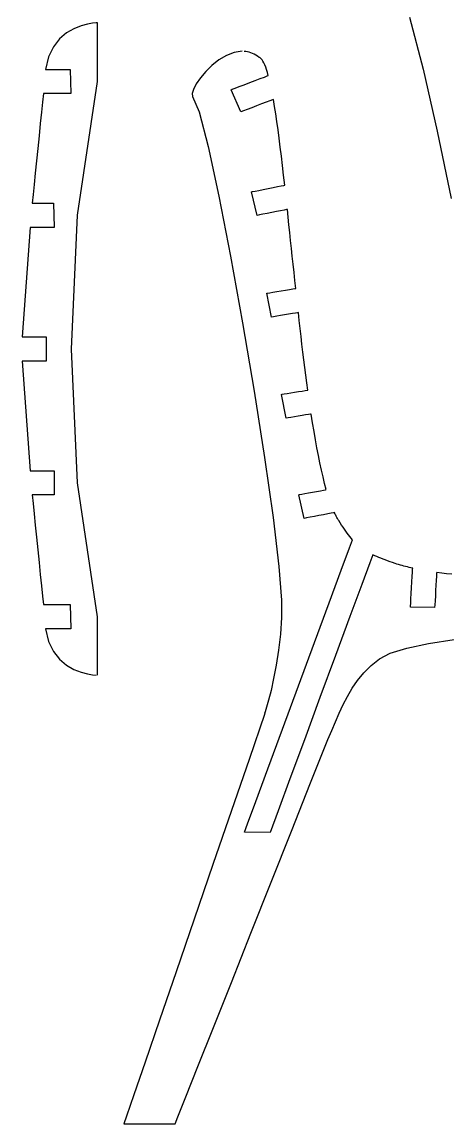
# Model space of a CAD drawing. Header units: metres. Extents: x 16 to 402, y -272 to -17.
# Drawn here: x 37 to 91.5, y -270.8 to -129.6 of the extents above; entities that cross this region are included whole.
import ezdxf

# ---------------------------------------------------------------- set-up
doc = ezdxf.new("R2010")
doc.units = ezdxf.units.M

msp = doc.modelspace()

# ---------------------------------------------------------------- linework, layer by layer
for p, q in [((45.35112, -129.85489), (44.53014, -130.07504)), ((46.017338, -129.74185), (45.35112, -129.85489)), ((46.464325, -129.70018), (46.017338, -129.74185)), ((46.627655, -129.69423), (46.464325, -129.70018)), ((46.627655, -129.90422), (46.627655, -129.69423)), ((46.627655, -130.47424), (46.627655, -129.90422)), ((86.620316, -128.96185), (88.36626, -135.61603)), ((42.681694, -130.97943), (41.78315, -131.73508)), ((43.61884, -130.43799), (42.681694, -130.97943)), ((44.53014, -130.07504), (43.61884, -130.43799)), ((46.627655, -131.31422), (46.627655, -130.47424)), ((46.627655, -132.33423), (46.627655, -131.31422)), ((40.987656, -132.74063), (40.359673, -134.03178)), ((41.78315, -131.73508), (40.987656, -132.74063)), ((46.627655, -133.44423), (46.627655, -132.33423)), ((40.359673, -134.03178), (39.963654, -135.64423)), ((46.62766, -134.55424), (46.627655, -133.44423)), ((63.151615, -133.85951), (62.18894, -134.43419)), ((64.158066, -133.47412), (63.151615, -133.85951)), ((65.182816, -133.33336), (64.158066, -133.47412)), ((65.182816, -133.33336), (65.182816, -133.33336)), ((65.62727, -133.36243), (65.40535, -133.34053)), ((65.84835, -133.39961), (65.62727, -133.36243)), ((66.0683, -133.45265), (65.84835, -133.39961)), ((66.28686, -133.52211), (66.0683, -133.45265)), ((66.503784, -133.6086), (66.28686, -133.52211)), ((66.71878, -133.71259), (66.503784, -133.6086)), ((66.93162, -133.83475), (66.71878, -133.71259)), ((67.14204, -133.97557), (66.93162, -133.83475)), ((67.349754, -134.13568), (67.14204, -133.97557)), ((67.473656, -134.19066), (67.349754, -134.13568)), ((46.627655, -135.57422), (46.62766, -134.55424)), ((61.295525, -135.14279), (60.49685, -135.92993)), ((62.18894, -134.43419), (61.295525, -135.14279)), ((67.595825, -134.28711), (67.473656, -134.19066)), ((67.716324, -134.42404), (67.595825, -134.28711)), ((67.83522, -134.60056), (67.716324, -134.42404)), ((67.95257, -134.81567), (67.83522, -134.60056)), ((68.06844, -135.06851), (67.95257, -134.81567)), ((68.18288, -135.35805), (68.06844, -135.06851)), ((68.29597, -135.68343), (68.18288, -135.35805)), ((39.963654, -135.64423), (40.05546, -135.64423)), ((40.05546, -135.64423), (40.304646, -135.64424)), ((40.304646, -135.64424), (40.671864, -135.64423)), ((40.671864, -135.64423), (41.11778, -135.64424)), ((41.11778, -135.64424), (41.603035, -135.64423)), ((41.603035, -135.64423), (42.08829, -135.64423)), ((42.08829, -135.64423), (42.534203, -135.64424)), ((42.534203, -135.64424), (42.901424, -135.64423)), ((42.901424, -135.64423), (43.15061, -135.64423)), ((43.15061, -135.64423), (43.242416, -138.74423)), ((46.627647, -136.98422), (46.627655, -136.41425)), ((46.627655, -136.41425), (46.627655, -135.57422)), ((59.818405, -136.74033), (59.285686, -137.51859)), ((60.49685, -135.92993), (59.818405, -136.74033)), ((66.84594, -137.07698), (67.49207, -136.83002)), ((67.49207, -136.83002), (68.024185, -136.62662)), ((68.024185, -136.62662), (68.38526, -136.48862)), ((68.40774, -136.04362), (68.29597, -135.68343)), ((68.38526, -136.48862), (68.51829, -136.43777)), ((68.51829, -136.43777), (68.40774, -136.04362)), ((88.36626, -135.61603), (90.15658, -143.56998)), ((44.076416, -154.34425), (46.627655, -137.19423)), ((46.627655, -137.19423), (46.627647, -136.98422)), ((46.627655, -137.19423), (46.627655, -137.19423)), ((58.92416, -138.20938), (58.759323, -138.75734)), ((59.285686, -137.51859), (58.92416, -138.20938)), ((63.767292, -138.25372), (63.90032, -138.20287)), ((64.99431, -141.10347), (63.767292, -138.25372)), ((63.767292, -138.25372), (63.767292, -138.25372)), ((63.90032, -138.20287), (64.2614, -138.06487)), ((64.2614, -138.06487), (64.7935, -137.86148)), ((64.7935, -137.86148), (65.43965, -137.61453)), ((65.43965, -137.61453), (66.14279, -137.34575)), ((66.14279, -137.34575), (66.84594, -137.07698)), ((39.699875, -138.74423), (39.588505, -139.84167)), ((39.79907, -138.74423), (39.699875, -138.74423)), ((40.0683, -138.74423), (39.79907, -138.74423)), ((40.465065, -138.74423), (40.0683, -138.74423)), ((40.946846, -138.74423), (40.465065, -138.74423)), ((41.471146, -138.74423), (40.946846, -138.74423)), ((41.99544, -138.74426), (41.471146, -138.74423)), ((42.477226, -138.74423), (41.99544, -138.74426)), ((42.873997, -138.74423), (42.477226, -138.74423)), ((43.143223, -138.74423), (42.873997, -138.74423)), ((43.242416, -138.74423), (43.143223, -138.74423)), ((43.242416, -138.74423), (43.242416, -138.74423)), ((58.759323, -138.75734), (58.816654, -139.10712)), ((58.816654, -139.10712), (59.662033, -141.0912)), ((68.72069, -139.67914), (68.23987, -139.86293)), ((69.04696, -139.55441), (68.72069, -139.67914)), ((69.16717, -139.50848), (69.04696, -139.55441)), ((69.31697, -140.39705), (69.16717, -139.50848)), ((39.45635, -141.14415), (39.308563, -142.6004)), ((39.588505, -139.84167), (39.45635, -141.14415)), ((59.662033, -141.0912), (60.81809, -145.5322)), ((65.32058, -140.97876), (64.99431, -141.10347)), ((65.80141, -140.79498), (65.32058, -140.97876)), ((66.38526, -140.57181), (65.80141, -140.79498)), ((67.02063, -140.32895), (66.38526, -140.57181)), ((67.65601, -140.0861), (67.02063, -140.32895)), ((68.23987, -139.86293), (67.65601, -140.0861)), ((69.46529, -141.33997), (69.31697, -140.39705)), ((39.308563, -142.6004), (39.150387, -144.15921)), ((69.6123, -142.33441), (69.46529, -141.33997)), ((69.758194, -143.37747), (69.6123, -142.33441)), ((69.903175, -144.46631), (69.758194, -143.37747)), ((90.15658, -143.56998), (91.92225, -152.19154)), ((39.150387, -144.15921), (38.987, -145.76923)), ((70.04741, -145.59807), (69.903175, -144.46631)), ((38.987, -145.76923), (38.823612, -147.37929)), ((60.81809, -145.5322), (62.192818, -151.88158)), ((70.19109, -146.76982), (70.04741, -145.59807)), ((70.33442, -147.9788), (70.19109, -146.76982)), ((38.823612, -147.37929), (38.665432, -148.93808)), ((70.47756, -149.22209), (70.33442, -147.9788)), ((38.665432, -148.93808), (38.51765, -150.39433)), ((70.62074, -150.49686), (70.47756, -149.22209)), ((38.51765, -150.39433), (38.385475, -151.69682)), ((67.28952, -151.1543), (67.86739, -151.04027)), ((67.86739, -151.04027), (68.49624, -150.91614)), ((68.49624, -150.91614), (69.12509, -150.79204)), ((69.12509, -150.79204), (69.70296, -150.678)), ((69.70296, -150.678), (70.17885, -150.58408)), ((70.17885, -150.58408), (70.50177, -150.52034)), ((70.50177, -150.52034), (70.62074, -150.49686)), ((38.385475, -151.69682), (38.27411, -152.79425)), ((62.192818, -151.88158), (63.694275, -159.59093)), ((66.371735, -151.33543), (66.4907, -151.31195)), ((67.08356, -154.35474), (66.371735, -151.33543)), ((66.371735, -151.33543), (66.371735, -151.33543)), ((66.4907, -151.31195), (66.81364, -151.24823)), ((66.81364, -151.24823), (67.28952, -151.1543)), ((38.27411, -152.79425), (38.353134, -152.79424)), ((38.353134, -152.79424), (38.56765, -152.79425)), ((38.56765, -152.79425), (38.88377, -152.79425)), ((38.88377, -152.79425), (39.267635, -152.79427)), ((39.267635, -152.79427), (39.685364, -152.79425)), ((39.685364, -152.79425), (40.103096, -152.79425)), ((40.103096, -152.79425), (40.486954, -152.79425)), ((40.486954, -152.79425), (40.803078, -152.79425)), ((40.803078, -152.79425), (41.01759, -152.79425)), ((41.01759, -152.79425), (41.09662, -155.89426)), ((69.55445, -153.86711), (68.96462, -153.98349)), ((70.096436, -153.76012), (69.55445, -153.86711)), ((70.5428, -153.67206), (70.096436, -153.76012)), ((70.84567, -153.61224), (70.5428, -153.67206)), ((70.95727, -153.59024), (70.84567, -153.61224)), ((71.06167, -154.57036), (70.95727, -153.59024)), ((43.293488, -171.49428), (44.076416, -154.34425)), ((67.386444, -154.29497), (67.08356, -154.35474)), ((67.832794, -154.20688), (67.386444, -154.29497)), ((68.374794, -154.09991), (67.832794, -154.20688)), ((68.96462, -153.98349), (68.374794, -154.09991)), ((71.16648, -155.56082), (71.06167, -154.57036)), ((38.003128, -155.89426), (36.972443, -169.94427)), ((41.09662, -155.89426), (38.003128, -155.89426)), ((71.271774, -156.56058), (71.16648, -155.56082)), ((71.37761, -157.5685), (71.271774, -156.56058)), ((71.48406, -158.58354), (71.37761, -157.5685)), ((71.591225, -159.60464), (71.48406, -158.58354)), ((63.694275, -159.59093), (65.230446, -168.11177)), ((71.699135, -160.63065), (71.591225, -159.60464)), ((71.80788, -161.66054), (71.699135, -160.63065)), ((71.91752, -162.69319), (71.80788, -161.66054)), ((71.22603, -163.86147), (71.64194, -163.79205)), ((71.64194, -163.79205), (71.924164, -163.74493)), ((72.02814, -163.72758), (71.91752, -162.69319)), ((71.924164, -163.74493), (72.02814, -163.72758)), ((68.31469, -164.34744), (68.41866, -164.33006)), ((68.924194, -167.3886), (68.31469, -164.34744)), ((68.31469, -164.34744), (68.31469, -164.34744)), ((68.41866, -164.33006), (68.70089, -164.28297)), ((68.70089, -164.28297), (69.1168, -164.21355)), ((69.1168, -164.21355), (69.621826, -164.12926)), ((69.621826, -164.12926), (70.17142, -164.0375)), ((70.17142, -164.0375), (70.721, -163.94577)), ((70.721, -163.94577), (71.22603, -163.86147)), ((69.193214, -167.34369), (68.924194, -167.3886)), ((69.58967, -167.2775), (69.193214, -167.34369)), ((70.07107, -167.19714), (69.58967, -167.2775)), ((70.59494, -167.1097), (70.07107, -167.19714)), ((71.11883, -167.02226), (70.59494, -167.1097)), ((71.60022, -166.9419), (71.11883, -167.02226)), ((71.996666, -166.87573), (71.60022, -166.9419)), ((72.265686, -166.83081), (71.996666, -166.87573)), ((72.3648, -166.81427), (72.265686, -166.83081)), ((72.4792, -167.83752), (72.3648, -166.81427)), ((72.59491, -168.85715), (72.4792, -167.83752)), ((65.230446, -168.11177), (66.70938, -176.89569)), ((72.71199, -169.8721), (72.59491, -168.85715)), ((36.972443, -169.94427), (40.07611, -169.94427)), ((40.07611, -169.94427), (40.07611, -173.04428)), ((72.83053, -170.88133), (72.71199, -169.8721)), ((44.076416, -188.6443), (43.293488, -171.49428)), ((72.950584, -171.88376), (72.83053, -170.88133)), ((73.072235, -172.87836), (72.950584, -171.88376)), ((40.07611, -173.04428), (36.972443, -173.04428)), ((36.972443, -173.04428), (38.003128, -187.0943)), ((73.195526, -173.864), (73.072235, -172.87836)), ((73.32056, -174.83974), (73.195526, -173.864)), ((73.447365, -175.80438), (73.32056, -174.83974)), ((73.57605, -176.757), (73.447365, -175.80438)), ((66.70938, -176.89569), (68.03911, -185.39423)), ((70.20289, -177.30054), (70.29734, -177.28532)), ((70.78907, -180.34605), (70.20289, -177.30054)), ((70.20289, -177.30054), (70.20289, -177.30054)), ((70.29734, -177.28532), (70.5537, -177.24403)), ((70.5537, -177.24403), (70.931496, -177.18315)), ((70.931496, -177.18315), (71.39025, -177.10924)), ((71.39025, -177.10924), (71.889465, -177.02876)), ((71.889465, -177.02876), (72.388695, -176.94833)), ((72.388695, -176.94833), (72.84745, -176.8744)), ((72.84745, -176.8744), (73.22524, -176.81352)), ((73.22524, -176.81352), (73.481606, -176.77222)), ((73.481606, -176.77222), (73.57605, -176.757)), ((71.04158, -180.30536), (70.78907, -180.34605)), ((71.4137, -180.2454), (71.04158, -180.30536)), ((71.86554, -180.1726), (71.4137, -180.2454)), ((72.35727, -180.09337), (71.86554, -180.1726)), ((72.84899, -180.01414), (72.35727, -180.09337)), ((73.300835, -179.94133), (72.84899, -180.01414)), ((73.67296, -179.88136), (73.300835, -179.94133)), ((73.92545, -179.84067), (73.67296, -179.88136)), ((74.018486, -179.82568), (73.92545, -179.84067)), ((74.19325, -180.94872), (74.018486, -179.82568)), ((74.37166, -182.04282), (74.19325, -180.94872)), ((74.55382, -183.10583), (74.37166, -182.04282)), ((74.73988, -184.13562), (74.55382, -183.10583)), ((74.93, -185.13), (74.73988, -184.13562)), ((68.03911, -185.39423), (69.12763, -193.05893)), ((75.12431, -186.08685), (74.93, -185.13)), ((75.32294, -187.00398), (75.12431, -186.08685)), ((38.003128, -187.0943), (41.09662, -187.0943)), ((41.09662, -187.0943), (41.09662, -190.1943)), ((75.526054, -187.87924), (75.32294, -187.00398)), ((46.627655, -205.79433), (44.076416, -188.6443)), ((75.73377, -188.71048), (75.526054, -187.87924)), ((75.94625, -189.4956), (75.73377, -188.71048)), ((38.353153, -190.1943), (38.274124, -190.1943)), ((38.274124, -190.1943), (38.385487, -191.2917)), ((38.567665, -190.1943), (38.353153, -190.1943)), ((38.883785, -190.1943), (38.567665, -190.1943)), ((39.267643, -190.19427), (38.883785, -190.1943)), ((39.68537, -190.1943), (39.267643, -190.19427)), ((40.103104, -190.19432), (39.68537, -190.1943)), ((40.48696, -190.1943), (40.103104, -190.19432)), ((40.803085, -190.1943), (40.48696, -190.1943)), ((41.01759, -190.19429), (40.803085, -190.1943)), ((41.09662, -190.1943), (41.01759, -190.19429)), ((41.09662, -190.1943), (41.09662, -190.1943)), ((72.43259, -190.16797), (72.53097, -190.14912)), ((73.1265, -193.19144), (72.43259, -190.16797)), ((72.43259, -190.16797), (72.43259, -190.16797)), ((72.53097, -190.14912), (72.79801, -190.09805)), ((72.79801, -190.09805), (73.19154, -190.02272)), ((73.19154, -190.02272), (73.669395, -189.9313)), ((73.669395, -189.9313), (74.189415, -189.83179)), ((74.189415, -189.83179), (74.70944, -189.7323)), ((74.70944, -189.7323), (75.1873, -189.64084)), ((75.1873, -189.64084), (75.580826, -189.56554)), ((75.580826, -189.56554), (75.84787, -189.51442)), ((75.84787, -189.51442), (75.94625, -189.4956)), ((38.385487, -191.2917), (38.51766, -192.59422)), ((38.51766, -192.59422), (38.665436, -194.05049)), ((69.12763, -193.05893), (69.88298, -199.34131)), ((73.42854, -193.13364), (73.1265, -193.19144)), ((73.87364, -193.04846), (73.42854, -193.13364)), ((74.41413, -192.94505), (73.87364, -193.04846)), ((75.002304, -192.8325), (74.41413, -192.94505)), ((75.590485, -192.71996), (75.002304, -192.8325)), ((76.13097, -192.61653), (75.590485, -192.71996)), ((76.57607, -192.53134), (76.13097, -192.61653)), ((76.8781, -192.47354), (76.57607, -192.53134)), ((76.98938, -192.45226), (76.8781, -192.47354)), ((77.04283, -192.56593), (76.98938, -192.45226)), ((77.09655, -192.6767), (77.04283, -192.56593)), ((77.15055, -192.78452), (77.09655, -192.6767)), ((77.204834, -192.88934), (77.15055, -192.78452)), ((77.25941, -192.9912), (77.204834, -192.88934)), ((77.31427, -193.09004), (77.25941, -192.9912)), ((77.36939, -193.18582), (77.31427, -193.09004)), ((77.42481, -193.27853), (77.36939, -193.18582)), ((77.48052, -193.36816), (77.42481, -193.27853)), ((77.53653, -193.45468), (77.48052, -193.36816)), ((77.72351, -193.76054), (77.53653, -193.45468)), ((38.665436, -194.05049), (38.82362, -195.60928)), ((77.90727, -194.0521), (77.72351, -193.76054)), ((78.088196, -194.32988), (77.90727, -194.0521)), ((78.26663, -194.59436), (78.088196, -194.32988)), ((78.44296, -194.84605), (78.26663, -194.59436)), ((78.61756, -195.08545), (78.44296, -194.84605)), ((38.82362, -195.60928), (38.987, -197.2193)), ((78.790764, -195.313), (78.61756, -195.08545)), ((78.962975, -195.52928), (78.790764, -195.313)), ((78.91819, -196.97878), (79.30583, -195.92986)), ((79.13453, -195.73471), (78.962975, -195.52928)), ((79.30583, -195.92986), (79.13453, -195.73471)), ((38.987, -197.2193), (39.150383, -198.82936)), ((77.866005, -199.82584), (78.91819, -196.97878)), ((39.150383, -198.82936), (39.308567, -200.38814)), ((81.51764, -198.88765), (80.48958, -201.66951)), ((81.89641, -197.86278), (81.51764, -198.88765)), ((82.1427, -197.97816), (81.89641, -197.86278)), ((82.39668, -198.09045), (82.1427, -197.97816)), ((82.658905, -198.20045), (82.39668, -198.09045)), ((82.92996, -198.30893), (82.658905, -198.20045)), ((83.21042, -198.41669), (82.92996, -198.30893)), ((83.50086, -198.52448), (83.21042, -198.41669)), ((83.801834, -198.63304), (83.50086, -198.52448)), ((84.11396, -198.7432), (83.801834, -198.63304)), ((84.43775, -198.8557), (84.11396, -198.7432)), ((84.77385, -198.97136), (84.43775, -198.8557)), ((84.99309, -199.03932), (84.77385, -198.97136)), ((85.213455, -199.10562), (84.99309, -199.03932)), ((85.43493, -199.17026), (85.213455, -199.10562)), ((39.308567, -200.38814), (39.45634, -201.84442)), ((69.88298, -199.34131), (70.21318, -203.69296)), ((76.31542, -204.02151), (77.866005, -199.82584)), ((85.6575, -199.23325), (85.43493, -199.17026)), ((85.88115, -199.2946), (85.6575, -199.23325)), ((86.10588, -199.35437), (85.88115, -199.2946)), ((86.33165, -199.4125), (86.10588, -199.35437)), ((86.55846, -199.46907), (86.33165, -199.4125)), ((86.78629, -199.52405), (86.55846, -199.46907)), ((87.01515, -199.57745), (86.78629, -199.52405)), ((86.95155, -200.65732), (86.98453, -200.09738)), ((86.98453, -200.09738), (87.006905, -199.71744)), ((87.006905, -199.71744), (87.01515, -199.57745)), ((90.07994, -200.26637), (90.05926, -200.61766)), ((90.08757, -200.13695), (90.07994, -200.26637)), ((90.72229, -200.22002), (90.08757, -200.13695)), ((91.3624, -200.29382), (90.72229, -200.22002)), ((92.00766, -200.35863), (91.3624, -200.29382)), ((39.45634, -201.84442), (39.588512, -203.1469)), ((80.48958, -201.66951), (78.974525, -205.76904)), ((86.867935, -202.07715), (86.911514, -201.33725)), ((86.911514, -201.33725), (86.95155, -200.65732)), ((89.99175, -201.76396), (89.95146, -202.44803)), ((90.02878, -201.13535), (89.99175, -201.76396)), ((90.05926, -200.61766), (90.02878, -201.13535)), ((39.588512, -203.1469), (39.699875, -204.24432)), ((86.78432, -203.49698), (86.82437, -202.8171)), ((86.82437, -202.8171), (86.867935, -202.07715)), ((89.91118, -203.1321), (89.874146, -203.76071)), ((89.95146, -202.44803), (89.91118, -203.1321)), ((39.699875, -204.24432), (39.79906, -204.24431)), ((39.79906, -204.24431), (40.068302, -204.24434)), ((40.068302, -204.24434), (40.465065, -204.24434)), ((40.465065, -204.24434), (40.946854, -204.24435)), ((40.946854, -204.24435), (41.471146, -204.24432)), ((41.471146, -204.24432), (41.99544, -204.24432)), ((41.99544, -204.24432), (42.477226, -204.24432)), ((42.477226, -204.24432), (42.873993, -204.24432)), ((42.873993, -204.24432), (43.143227, -204.24432)), ((43.143227, -204.24432), (43.242416, -207.34433)), ((70.21318, -203.69296), (70.20277, -205.90216)), ((74.43258, -209.11624), (76.31542, -204.02151)), ((86.72072, -204.57684), (86.728966, -204.43686)), ((89.82297, -204.62967), (86.72072, -204.57684)), ((86.72072, -204.57684), (86.72072, -204.57684)), ((86.728966, -204.43686), (86.75135, -204.05693)), ((86.75135, -204.05693), (86.78432, -203.49698)), ((89.84366, -204.27841), (89.82297, -204.62967)), ((89.874146, -203.76071), (89.84366, -204.27841)), ((46.627655, -213.29433), (46.627655, -205.79433)), ((70.20277, -205.90216), (70.06657, -208.05078)), ((78.974525, -205.76904), (77.13483, -210.74706)), ((40.05546, -207.34431), (39.963654, -207.34433)), ((39.963654, -207.34433), (40.35967, -208.95676)), ((40.304646, -207.34433), (40.05546, -207.34431)), ((40.671867, -207.3443), (40.304646, -207.34433)), ((41.117775, -207.34431), (40.671867, -207.3443)), ((41.603035, -207.34433), (41.117775, -207.34431)), ((42.088295, -207.34433), (41.603035, -207.34433)), ((42.534203, -207.34433), (42.088295, -207.34433)), ((42.90143, -207.34433), (42.534203, -207.34433)), ((43.150608, -207.34433), (42.90143, -207.34433)), ((43.242416, -207.34433), (43.150608, -207.34433)), ((43.242416, -207.34433), (43.242416, -207.34433)), ((40.35967, -208.95676), (40.98765, -210.24794)), ((70.06657, -208.05078), (69.834435, -210.09824)), ((89.02046, -209.24165), (92.31047, -208.70235)), ((40.98765, -210.24794), (41.783146, -211.25348)), ((69.834435, -210.09824), (69.5363, -212.00409)), ((72.3836, -214.66052), (74.43258, -209.11624)), ((84.14041, -210.48279), (86.25896, -209.83751)), ((86.25896, -209.83751), (89.02046, -209.24165)), ((41.783146, -211.25348), (42.681694, -212.00914)), ((77.13483, -210.74706), (75.13278, -216.1643)), ((81.69139, -212.06244), (82.77942, -211.1705)), ((82.77942, -211.1705), (84.14041, -210.48279)), ((42.681694, -212.00914), (43.61884, -212.55058)), ((43.61884, -212.55058), (44.530132, -212.91353)), ((44.530132, -212.91353), (45.35112, -213.13367)), ((45.35112, -213.13367), (46.017334, -213.24673)), ((69.5363, -212.00409), (69.20201, -213.7278)), ((79.950554, -213.96434), (80.75569, -212.99484)), ((80.75569, -212.99484), (81.69139, -212.06244)), ((46.017334, -213.24673), (46.464333, -213.28839)), ((69.20201, -213.7278), (68.86149, -215.22894)), ((79.25421, -214.96759), (79.950554, -213.96434)), ((68.86149, -215.22894), (68.5446, -216.46695)), ((70.334625, -220.20482), (72.3836, -214.66052)), ((78.100784, -217.06221), (78.644875, -216.00134)), ((78.644875, -216.00134), (79.25421, -214.96759)), ((68.281265, -217.4014), (68.10133, -217.99178)), ((68.5446, -216.46695), (68.281265, -217.4014)), ((75.13278, -216.1643), (73.130745, -221.58154)), ((77.60015, -218.14685), (78.100784, -217.06221)), ((68.06901, -218.21336), (66.05303, -224.08037)), ((68.10133, -217.99178), (68.03471, -218.19756)), ((68.03471, -218.19756), (68.03506, -218.1977)), ((68.03506, -218.1977), (68.03612, -218.19821)), ((68.03612, -218.19821), (68.03785, -218.19897)), ((68.03785, -218.19897), (68.04028, -218.20013)), ((68.04028, -218.20013), (68.04339, -218.20157)), ((68.04339, -218.20157), (68.04718, -218.20331)), ((68.04718, -218.20331), (68.05163, -218.20535)), ((68.05163, -218.20535), (68.05676, -218.20773)), ((68.05676, -218.20773), (68.06256, -218.21039)), ((68.06256, -218.21039), (68.06901, -218.21336)), ((77.12122, -219.25197), (77.60015, -218.14685)), ((68.451775, -225.29955), (70.334625, -220.20482)), ((76.64219, -220.3742), (77.12122, -219.25197)), ((73.130745, -221.58154), (71.29103, -226.55957)), ((73.92232, -227.10104), (76.14133, -221.5103)), ((76.14133, -221.5103), (76.64219, -220.3742)), ((66.05303, -224.08037), (63.803604, -230.62688)), ((66.90119, -229.49522), (68.451775, -225.29955)), ((71.29103, -226.55957), (69.775986, -230.6591)), ((71.465805, -233.29022), (73.92232, -227.10104)), ((65.84901, -232.34225), (66.90119, -229.49522)), ((63.803604, -230.62688), (61.42566, -237.5473)), ((69.775986, -230.6591), (68.74791, -233.44095)), ((65.461365, -233.3912), (65.84901, -232.34225)), ((68.74791, -233.44095), (65.461365, -233.3912)), ((65.461365, -233.3912), (65.461365, -233.3912)), ((68.88272, -239.79825), (71.465805, -233.29022)), ((61.42566, -237.5473), (59.02421, -244.53621)), ((66.28406, -246.34555), (68.88272, -239.79825)), ((59.02421, -244.53621), (56.704197, -251.28802)), ((63.78075, -252.6526), (66.28406, -246.34555)), ((56.704197, -251.28802), (54.570618, -257.4973)), ((61.48378, -258.43985), (63.78075, -252.6526)), ((54.570618, -257.4973), (52.72844, -262.85858)), ((59.504086, -263.4276), (61.48378, -258.43985)), ((52.72844, -262.85858), (51.282623, -267.06625)), ((57.952644, -267.3365), (59.504086, -263.4276)), ((51.282623, -267.06625), (50.338158, -269.8149)), ((56.9404, -269.88675), (57.952644, -267.3365)), ((50.338158, -269.8149), (50.000008, -270.799)), ((50.000008, -270.799), (50.184196, -270.799)), ((50.184196, -270.799), (50.684155, -270.799)), ((50.684155, -270.799), (51.420925, -270.799)), ((51.420925, -270.799), (52.315586, -270.79904)), ((52.315586, -270.79904), (53.289173, -270.799)), ((53.289173, -270.799), (54.26276, -270.799)), ((54.26276, -270.799), (55.157417, -270.799)), ((55.157417, -270.799), (55.894188, -270.799)), ((55.894188, -270.799), (56.394142, -270.799)), ((56.394142, -270.799), (56.578335, -270.799)), ((56.578335, -270.799), (56.9404, -269.88675))]:
    msp.add_line(p, q)

doc.saveas('drawing.dxf')
